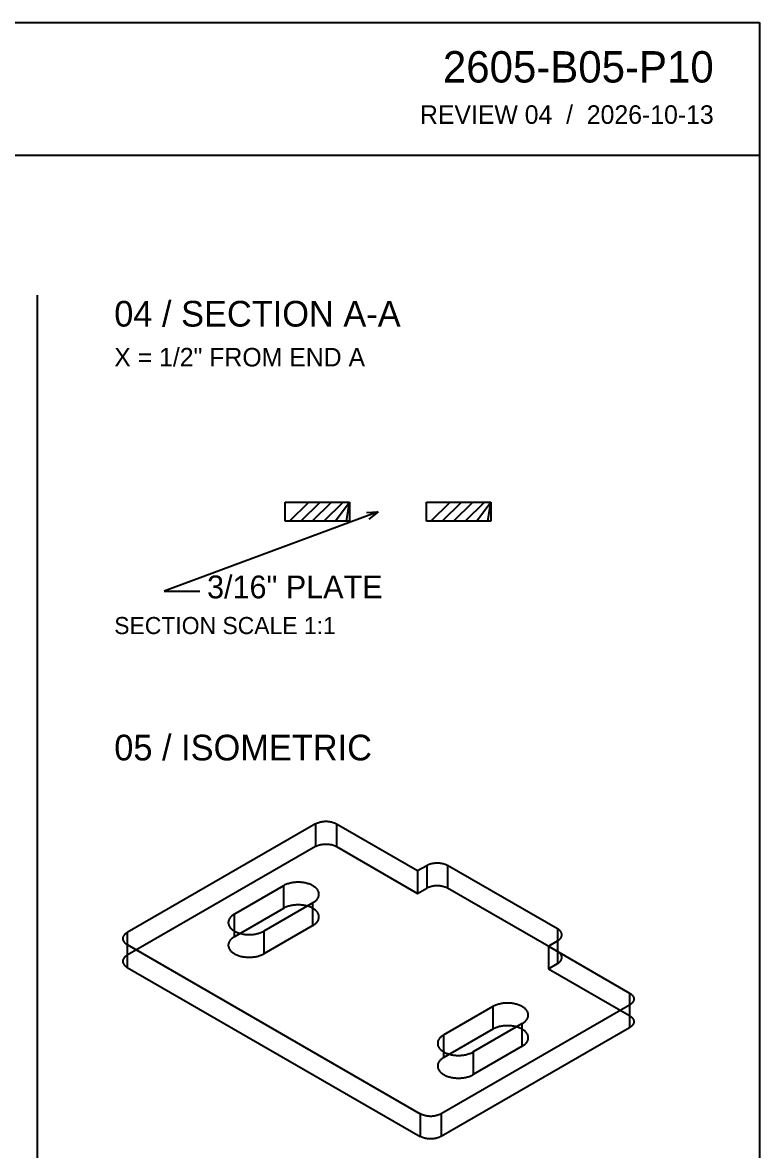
# Model space of a CAD drawing. Header units: inches. Extents: x 0.5 to 33.5, y 0.5 to 21.5.
# Drawn here: x 26.36 to 33.53, y 10.55 to 21.53 of the extents above; entities that cross this region are included whole.
import ezdxf
from ezdxf.enums import TextEntityAlignment as Align

# ---------------------------------------------------------------- set-up
doc = ezdxf.new("R2010")
doc.units = ezdxf.units.IN
doc.header["$MEASUREMENT"] = 0

msp = doc.modelspace()

# ---------------------------------------------------------------- linework, layer by layer
at = {"layer": 'ANNOTATION'}
for p, q in [((29.819, 16.767), (27.736, 15.993)), ((29.703, 16.761), (29.819, 16.767)), ((29.819, 16.767), (29.727, 16.696)), ((27.736, 15.993), (28.083, 15.993))]:
    msp.add_line(p, q, dxfattribs=at)
at = {"layer": 'OUTLINE'}
for p, q in [((0.472, 21.528), (33.528, 21.528)), ((33.528, 21.528), (33.528, 0.472)), ((0.472, 20.236), (33.528, 20.236)), ((26.5, 18.875), (26.5, 1.861)), ((28.913, 16.861), (29.538, 16.861)), ((28.913, 16.674), (28.913, 16.861)), ((28.955, 16.674), (29.142, 16.861)), ((29.066, 16.674), (29.253, 16.861)), ((29.177, 16.674), (29.365, 16.861)), ((29.288, 16.674), (29.476, 16.861)), ((29.399, 16.674), (29.538, 16.861)), ((29.51, 16.674), (29.538, 16.861)), ((29.538, 16.861), (29.538, 16.674)), ((30.288, 16.861), (30.913, 16.861)), ((30.288, 16.674), (30.288, 16.861)), ((30.33, 16.674), (30.517, 16.861)), ((30.441, 16.674), (30.628, 16.861)), ((30.552, 16.674), (30.74, 16.861)), ((30.663, 16.674), (30.851, 16.861)), ((30.774, 16.674), (30.913, 16.861)), ((30.885, 16.674), (30.913, 16.861)), ((30.913, 16.861), (30.913, 16.674)), ((29.538, 16.674), (28.913, 16.674)), ((30.913, 16.674), (30.288, 16.674)), ((29.208, 13.73), (27.376, 12.671)), ((29.208, 13.73), (29.211, 13.731)), ((29.208, 13.73), (29.208, 13.509)), ((29.211, 13.731), (29.214, 13.732)), ((29.214, 13.732), (29.216, 13.734)), ((29.216, 13.734), (29.219, 13.735)), ((29.219, 13.735), (29.222, 13.736)), ((29.222, 13.736), (29.225, 13.738)), ((29.225, 13.738), (29.227, 13.739)), ((29.227, 13.739), (29.23, 13.74)), ((29.23, 13.74), (29.233, 13.741)), ((29.233, 13.741), (29.236, 13.742)), ((29.236, 13.742), (29.239, 13.743)), ((29.239, 13.743), (29.242, 13.744)), ((29.242, 13.744), (29.246, 13.745)), ((29.246, 13.745), (29.249, 13.746)), ((29.249, 13.746), (29.252, 13.747)), ((29.252, 13.747), (29.255, 13.748)), ((29.255, 13.748), (29.258, 13.748)), ((29.258, 13.748), (29.262, 13.749)), ((29.262, 13.749), (29.265, 13.75)), ((29.265, 13.75), (29.268, 13.75)), ((29.268, 13.75), (29.272, 13.751)), ((29.272, 13.751), (29.275, 13.751)), ((29.275, 13.751), (29.279, 13.752)), ((29.279, 13.752), (29.282, 13.752)), ((29.282, 13.752), (29.286, 13.753)), ((29.286, 13.753), (29.289, 13.753)), ((29.289, 13.753), (29.293, 13.753)), ((29.293, 13.753), (29.296, 13.754)), ((29.296, 13.754), (29.3, 13.754)), ((29.3, 13.754), (29.303, 13.754)), ((29.303, 13.754), (29.307, 13.754)), ((29.307, 13.754), (29.31, 13.754)), ((29.31, 13.754), (29.314, 13.754)), ((29.314, 13.754), (29.317, 13.754)), ((29.317, 13.754), (29.321, 13.754)), ((29.321, 13.754), (29.324, 13.754)), ((29.324, 13.754), (29.328, 13.753)), ((29.328, 13.753), (29.331, 13.753)), ((29.331, 13.753), (29.335, 13.753)), ((29.335, 13.753), (29.338, 13.752)), ((29.338, 13.752), (29.342, 13.752)), ((29.342, 13.752), (29.345, 13.751)), ((29.345, 13.751), (29.349, 13.751)), ((29.349, 13.751), (29.352, 13.75)), ((29.352, 13.75), (29.355, 13.75)), ((29.355, 13.75), (29.359, 13.749)), ((29.359, 13.749), (29.362, 13.748)), ((29.362, 13.748), (29.365, 13.748)), ((29.365, 13.748), (29.369, 13.747)), ((29.369, 13.747), (29.372, 13.746)), ((29.372, 13.746), (29.375, 13.745)), ((29.375, 13.745), (29.378, 13.744)), ((29.378, 13.744), (29.381, 13.743)), ((29.381, 13.743), (29.384, 13.742)), ((29.384, 13.742), (29.387, 13.741)), ((29.387, 13.741), (29.39, 13.74)), ((29.39, 13.74), (29.393, 13.739)), ((29.393, 13.739), (29.396, 13.738)), ((29.396, 13.738), (29.399, 13.736)), ((29.399, 13.736), (29.402, 13.735)), ((29.402, 13.735), (29.404, 13.734)), ((29.404, 13.734), (29.407, 13.732)), ((29.407, 13.732), (29.41, 13.731)), ((29.41, 13.731), (29.412, 13.73)), ((29.412, 13.73), (29.412, 13.509)), ((29.412, 13.73), (30.201, 13.274)), ((29.208, 13.509), (27.376, 12.451)), ((29.208, 13.509), (29.211, 13.511)), ((29.211, 13.511), (29.214, 13.512)), ((29.214, 13.512), (29.216, 13.513)), ((29.216, 13.513), (29.219, 13.515)), ((29.219, 13.515), (29.222, 13.516)), ((29.222, 13.516), (29.225, 13.517)), ((29.225, 13.517), (29.227, 13.518)), ((29.227, 13.518), (29.23, 13.519)), ((29.23, 13.519), (29.233, 13.521)), ((29.233, 13.521), (29.236, 13.522)), ((29.236, 13.522), (29.239, 13.523)), ((29.239, 13.523), (29.242, 13.524)), ((29.242, 13.524), (29.246, 13.525)), ((29.246, 13.525), (29.249, 13.526)), ((29.249, 13.526), (29.252, 13.526)), ((29.252, 13.526), (29.255, 13.527)), ((29.255, 13.527), (29.258, 13.528)), ((29.258, 13.528), (29.262, 13.529)), ((29.262, 13.529), (29.265, 13.529)), ((29.265, 13.529), (29.268, 13.53)), ((29.268, 13.53), (29.272, 13.53)), ((29.272, 13.53), (29.275, 13.531)), ((29.275, 13.531), (29.279, 13.531)), ((29.279, 13.531), (29.282, 13.532)), ((29.282, 13.532), (29.286, 13.532)), ((29.286, 13.532), (29.289, 13.533)), ((29.289, 13.533), (29.293, 13.533)), ((29.293, 13.533), (29.296, 13.533)), ((29.296, 13.533), (29.3, 13.533)), ((29.3, 13.533), (29.303, 13.533)), ((29.303, 13.533), (29.307, 13.533)), ((29.307, 13.533), (29.31, 13.533)), ((29.31, 13.533), (29.314, 13.533)), ((29.314, 13.533), (29.317, 13.533)), ((29.317, 13.533), (29.321, 13.533)), ((29.321, 13.533), (29.324, 13.533)), ((29.324, 13.533), (29.328, 13.533)), ((29.328, 13.533), (29.331, 13.533)), ((29.331, 13.533), (29.335, 13.532)), ((29.335, 13.532), (29.338, 13.532)), ((29.338, 13.532), (29.342, 13.531)), ((29.342, 13.531), (29.345, 13.531)), ((29.345, 13.531), (29.349, 13.53)), ((29.349, 13.53), (29.352, 13.53)), ((29.352, 13.53), (29.355, 13.529)), ((29.355, 13.529), (29.359, 13.529)), ((29.359, 13.529), (29.362, 13.528)), ((29.362, 13.528), (29.365, 13.527)), ((29.365, 13.527), (29.369, 13.526)), ((29.369, 13.526), (29.372, 13.526)), ((29.372, 13.526), (29.375, 13.525)), ((29.375, 13.525), (29.378, 13.524)), ((29.378, 13.524), (29.381, 13.523)), ((29.381, 13.523), (29.384, 13.522)), ((29.384, 13.522), (29.387, 13.521)), ((29.387, 13.521), (29.39, 13.519)), ((29.39, 13.519), (29.393, 13.518)), ((29.393, 13.518), (29.396, 13.517)), ((29.396, 13.517), (29.399, 13.516)), ((29.399, 13.516), (29.402, 13.515)), ((29.402, 13.515), (29.404, 13.513)), ((29.404, 13.513), (29.407, 13.512)), ((29.407, 13.512), (29.41, 13.511)), ((29.41, 13.511), (29.412, 13.509)), ((29.412, 13.509), (30.201, 13.053)), ((30.201, 13.274), (30.29, 13.325)), ((30.29, 13.325), (30.293, 13.327)), ((30.29, 13.325), (30.29, 13.105)), ((30.293, 13.327), (30.296, 13.328)), ((30.296, 13.328), (30.298, 13.33)), ((30.298, 13.33), (30.301, 13.331)), ((30.301, 13.331), (30.304, 13.332)), ((30.304, 13.332), (30.306, 13.333)), ((30.306, 13.333), (30.309, 13.335)), ((30.309, 13.335), (30.312, 13.336)), ((30.312, 13.336), (30.315, 13.337)), ((30.315, 13.337), (30.318, 13.338)), ((30.318, 13.338), (30.321, 13.339)), ((30.321, 13.339), (30.324, 13.34)), ((30.324, 13.34), (30.327, 13.341)), ((30.327, 13.341), (30.331, 13.342)), ((30.331, 13.342), (30.334, 13.343)), ((30.334, 13.343), (30.337, 13.343)), ((30.337, 13.343), (30.34, 13.344)), ((30.34, 13.344), (30.344, 13.345)), ((30.344, 13.345), (30.347, 13.346)), ((30.347, 13.346), (30.35, 13.346)), ((30.35, 13.346), (30.354, 13.347)), ((30.354, 13.347), (30.357, 13.347)), ((30.357, 13.347), (30.361, 13.348)), ((30.361, 13.348), (30.364, 13.348)), ((30.364, 13.348), (30.368, 13.349)), ((30.368, 13.349), (30.371, 13.349)), ((30.371, 13.349), (30.375, 13.349)), ((30.375, 13.349), (30.378, 13.349)), ((30.378, 13.349), (30.382, 13.35)), ((30.382, 13.35), (30.385, 13.35)), ((30.385, 13.35), (30.389, 13.35)), ((30.389, 13.35), (30.392, 13.35)), ((30.392, 13.35), (30.396, 13.35)), ((30.396, 13.35), (30.399, 13.35)), ((30.399, 13.35), (30.403, 13.35)), ((30.403, 13.35), (30.406, 13.349)), ((30.406, 13.349), (30.41, 13.349)), ((30.41, 13.349), (30.413, 13.349)), ((30.413, 13.349), (30.417, 13.349)), ((30.417, 13.349), (30.42, 13.348)), ((30.42, 13.348), (30.424, 13.348)), ((30.424, 13.348), (30.427, 13.347)), ((30.427, 13.347), (30.431, 13.347)), ((30.431, 13.347), (30.434, 13.346)), ((30.434, 13.346), (30.437, 13.346)), ((30.437, 13.346), (30.441, 13.345)), ((30.441, 13.345), (30.444, 13.344)), ((30.444, 13.344), (30.447, 13.343)), ((30.447, 13.343), (30.451, 13.343)), ((30.451, 13.343), (30.454, 13.342)), ((30.454, 13.342), (30.457, 13.341)), ((30.457, 13.341), (30.46, 13.34)), ((30.46, 13.34), (30.463, 13.339)), ((30.463, 13.339), (30.466, 13.338)), ((30.466, 13.338), (30.469, 13.337)), ((30.469, 13.337), (30.472, 13.336)), ((30.472, 13.336), (30.475, 13.335)), ((30.475, 13.335), (30.478, 13.333)), ((30.478, 13.333), (30.481, 13.332)), ((30.481, 13.332), (30.484, 13.331)), ((30.484, 13.331), (30.486, 13.33)), ((30.486, 13.33), (30.489, 13.328)), ((30.489, 13.328), (30.492, 13.327)), ((30.492, 13.327), (30.494, 13.325)), ((30.494, 13.325), (30.494, 13.105)), ((31.563, 12.708), (30.494, 13.325)), ((30.201, 13.274), (30.201, 13.053)), ((28.897, 13.127), (28.419, 12.851)), ((28.904, 13.131), (28.897, 13.127)), ((28.897, 13.127), (28.897, 12.907)), ((28.911, 13.135), (28.904, 13.131)), ((28.919, 13.138), (28.911, 13.135)), ((28.927, 13.142), (28.919, 13.138)), ((28.936, 13.145), (28.927, 13.142)), ((28.944, 13.147), (28.936, 13.145)), ((28.953, 13.15), (28.944, 13.147)), ((28.962, 13.152), (28.953, 13.15)), ((28.972, 13.154), (28.962, 13.152)), ((28.981, 13.156), (28.972, 13.154)), ((28.991, 13.158), (28.981, 13.156)), ((29, 13.159), (28.991, 13.158)), ((29.01, 13.16), (29, 13.159)), ((29.02, 13.161), (29.01, 13.16)), ((29.03, 13.161), (29.02, 13.161)), ((29.04, 13.161), (29.03, 13.161)), ((29.05, 13.161), (29.04, 13.161)), ((29.06, 13.161), (29.05, 13.161)), ((29.07, 13.16), (29.06, 13.161)), ((29.079, 13.159), (29.07, 13.16)), ((29.089, 13.158), (29.079, 13.159)), ((29.099, 13.156), (29.089, 13.158)), ((29.108, 13.154), (29.099, 13.156)), ((29.117, 13.152), (29.108, 13.154)), ((29.126, 13.15), (29.117, 13.152)), ((29.135, 13.147), (29.126, 13.15)), ((29.144, 13.145), (29.135, 13.147)), ((29.152, 13.142), (29.144, 13.145)), ((29.16, 13.138), (29.152, 13.142)), ((29.168, 13.135), (29.16, 13.138)), ((29.176, 13.131), (29.168, 13.135)), ((29.183, 13.127), (29.176, 13.131)), ((29.19, 13.123), (29.183, 13.127)), ((29.196, 13.118), (29.19, 13.123)), ((29.202, 13.114), (29.196, 13.118)), ((29.208, 13.109), (29.202, 13.114)), ((29.214, 13.104), (29.208, 13.109)), ((29.218, 13.099), (29.214, 13.104)), ((29.223, 13.094), (29.218, 13.099)), ((29.227, 13.089), (29.223, 13.094)), ((29.23, 13.084), (29.227, 13.089)), ((29.234, 13.078), (29.23, 13.084)), ((29.236, 13.073), (29.234, 13.078)), ((29.238, 13.067), (29.236, 13.073)), ((29.24, 13.061), (29.238, 13.067)), ((30.201, 13.053), (30.29, 13.105)), ((30.29, 13.105), (30.293, 13.106)), ((30.293, 13.106), (30.296, 13.108)), ((30.296, 13.108), (30.298, 13.109)), ((30.298, 13.109), (30.301, 13.11)), ((30.301, 13.11), (30.304, 13.112)), ((30.304, 13.112), (30.306, 13.113)), ((30.306, 13.113), (30.309, 13.114)), ((30.309, 13.114), (30.312, 13.115)), ((30.312, 13.115), (30.315, 13.116)), ((30.315, 13.116), (30.318, 13.117)), ((30.318, 13.117), (30.321, 13.118)), ((30.321, 13.118), (30.324, 13.119)), ((30.324, 13.119), (30.327, 13.12)), ((30.327, 13.12), (30.331, 13.121)), ((30.331, 13.121), (30.334, 13.122)), ((30.334, 13.122), (30.337, 13.123)), ((30.337, 13.123), (30.34, 13.124)), ((30.34, 13.124), (30.344, 13.124)), ((30.344, 13.124), (30.347, 13.125)), ((30.347, 13.125), (30.35, 13.126)), ((30.35, 13.126), (30.354, 13.126)), ((30.354, 13.126), (30.357, 13.127)), ((30.357, 13.127), (30.361, 13.127)), ((30.361, 13.127), (30.364, 13.128)), ((30.364, 13.128), (30.368, 13.128)), ((30.368, 13.128), (30.371, 13.128)), ((30.371, 13.128), (30.375, 13.129)), ((30.375, 13.129), (30.378, 13.129)), ((30.378, 13.129), (30.382, 13.129)), ((30.382, 13.129), (30.385, 13.129)), ((30.385, 13.129), (30.389, 13.129)), ((30.389, 13.129), (30.392, 13.129)), ((30.392, 13.129), (30.396, 13.129)), ((30.396, 13.129), (30.399, 13.129)), ((30.399, 13.129), (30.403, 13.129)), ((30.403, 13.129), (30.406, 13.129)), ((30.406, 13.129), (30.41, 13.129)), ((30.41, 13.129), (30.413, 13.128)), ((30.413, 13.128), (30.417, 13.128)), ((30.417, 13.128), (30.42, 13.128)), ((30.42, 13.128), (30.424, 13.127)), ((30.424, 13.127), (30.427, 13.127)), ((30.427, 13.127), (30.431, 13.126)), ((30.431, 13.126), (30.434, 13.126)), ((30.434, 13.126), (30.437, 13.125)), ((30.437, 13.125), (30.441, 13.124)), ((30.441, 13.124), (30.444, 13.124)), ((30.444, 13.124), (30.447, 13.123)), ((30.447, 13.123), (30.451, 13.122)), ((30.451, 13.122), (30.454, 13.121)), ((30.454, 13.121), (30.457, 13.12)), ((30.457, 13.12), (30.46, 13.119)), ((30.46, 13.119), (30.463, 13.118)), ((30.463, 13.118), (30.466, 13.117)), ((30.466, 13.117), (30.469, 13.116)), ((30.469, 13.116), (30.472, 13.115)), ((30.472, 13.115), (30.475, 13.114)), ((30.475, 13.114), (30.478, 13.113)), ((30.478, 13.113), (30.481, 13.112)), ((30.481, 13.112), (30.484, 13.11)), ((30.484, 13.11), (30.486, 13.109)), ((30.486, 13.109), (30.489, 13.108)), ((30.489, 13.108), (30.492, 13.106)), ((30.492, 13.106), (30.494, 13.105)), ((31.563, 12.488), (30.494, 13.105)), ((29.183, 12.962), (28.706, 12.686)), ((29.183, 12.962), (29.19, 12.966)), ((29.183, 12.741), (29.183, 12.962)), ((29.19, 12.966), (29.196, 12.97)), ((29.196, 12.97), (29.202, 12.975)), ((29.202, 12.975), (29.208, 12.979)), ((29.208, 12.979), (29.214, 12.984)), ((29.214, 12.984), (29.218, 12.989)), ((29.218, 12.989), (29.223, 12.994)), ((29.223, 12.994), (29.227, 13)), ((29.227, 13), (29.23, 13.005)), ((29.23, 13.005), (29.234, 13.01)), ((29.234, 13.01), (29.236, 13.016)), ((29.236, 13.016), (29.238, 13.022)), ((29.238, 13.022), (29.24, 13.027)), ((29.241, 13.056), (29.24, 13.061)), ((29.24, 13.027), (29.241, 13.033)), ((29.242, 13.05), (29.241, 13.056)), ((29.241, 13.033), (29.242, 13.039)), ((29.242, 13.044), (29.242, 13.05)), ((29.242, 13.039), (29.242, 13.044)), ((28.406, 12.843), (28.4, 12.838)), ((28.412, 12.847), (28.406, 12.843)), ((28.419, 12.851), (28.412, 12.847)), ((28.897, 12.907), (28.419, 12.631)), ((28.419, 12.631), (28.419, 12.851)), ((28.904, 12.91), (28.897, 12.907)), ((28.911, 12.914), (28.904, 12.91)), ((28.919, 12.918), (28.911, 12.914)), ((28.927, 12.921), (28.919, 12.918)), ((28.936, 12.924), (28.927, 12.921)), ((28.944, 12.927), (28.936, 12.924)), ((28.953, 12.93), (28.944, 12.927)), ((28.962, 12.932), (28.953, 12.93)), ((28.972, 12.934), (28.962, 12.932)), ((28.981, 12.936), (28.972, 12.934)), ((28.991, 12.937), (28.981, 12.936)), ((29, 12.939), (28.991, 12.937)), ((29.01, 12.939), (29, 12.939)), ((29.02, 12.94), (29.01, 12.939)), ((29.03, 12.941), (29.02, 12.94)), ((29.04, 12.941), (29.03, 12.941)), ((29.05, 12.941), (29.04, 12.941)), ((29.06, 12.94), (29.05, 12.941)), ((29.07, 12.939), (29.06, 12.94)), ((29.079, 12.939), (29.07, 12.939)), ((29.089, 12.937), (29.079, 12.939)), ((29.099, 12.936), (29.089, 12.937)), ((29.108, 12.934), (29.099, 12.936)), ((29.117, 12.932), (29.108, 12.934)), ((29.126, 12.93), (29.117, 12.932)), ((29.135, 12.927), (29.126, 12.93)), ((29.144, 12.924), (29.135, 12.927)), ((29.152, 12.921), (29.144, 12.924)), ((29.16, 12.918), (29.152, 12.921)), ((29.168, 12.914), (29.16, 12.918)), ((29.176, 12.91), (29.168, 12.914)), ((29.183, 12.907), (29.176, 12.91)), ((29.19, 12.902), (29.183, 12.907)), ((29.196, 12.898), (29.19, 12.902)), ((29.202, 12.893), (29.196, 12.898)), ((29.208, 12.889), (29.202, 12.893)), ((29.214, 12.884), (29.208, 12.889)), ((29.218, 12.879), (29.214, 12.884)), ((29.223, 12.874), (29.218, 12.879)), ((29.227, 12.869), (29.223, 12.874)), ((29.23, 12.863), (29.227, 12.869)), ((29.234, 12.858), (29.23, 12.863)), ((29.236, 12.852), (29.234, 12.858)), ((29.238, 12.847), (29.236, 12.852)), ((29.24, 12.841), (29.238, 12.847)), ((28.361, 12.78), (28.36, 12.774)), ((28.36, 12.774), (28.36, 12.769)), ((28.36, 12.769), (28.36, 12.763)), ((28.36, 12.763), (28.361, 12.757)), ((28.362, 12.786), (28.361, 12.78)), ((28.361, 12.757), (28.362, 12.752)), ((28.364, 12.792), (28.362, 12.786)), ((28.362, 12.752), (28.364, 12.746)), ((28.366, 12.797), (28.364, 12.792)), ((28.364, 12.746), (28.366, 12.74)), ((28.369, 12.803), (28.366, 12.797)), ((28.366, 12.74), (28.369, 12.735)), ((28.372, 12.808), (28.369, 12.803)), ((28.369, 12.735), (28.372, 12.729)), ((28.375, 12.813), (28.372, 12.808)), ((28.379, 12.819), (28.375, 12.813)), ((28.384, 12.824), (28.379, 12.819)), ((28.389, 12.829), (28.384, 12.824)), ((28.394, 12.834), (28.389, 12.829)), ((28.4, 12.838), (28.394, 12.834)), ((29.183, 12.741), (28.706, 12.466)), ((29.183, 12.741), (29.19, 12.745)), ((29.19, 12.745), (29.196, 12.75)), ((29.196, 12.75), (29.202, 12.754)), ((29.202, 12.754), (29.208, 12.759)), ((29.208, 12.759), (29.214, 12.764)), ((29.214, 12.764), (29.218, 12.769)), ((29.218, 12.769), (29.223, 12.774)), ((29.223, 12.774), (29.227, 12.779)), ((29.227, 12.779), (29.23, 12.784)), ((29.23, 12.784), (29.234, 12.79)), ((29.234, 12.79), (29.236, 12.795)), ((29.236, 12.795), (29.238, 12.801)), ((29.238, 12.801), (29.24, 12.807)), ((29.241, 12.835), (29.24, 12.841)), ((29.24, 12.807), (29.241, 12.812)), ((29.242, 12.83), (29.241, 12.835)), ((29.241, 12.812), (29.242, 12.818)), ((29.242, 12.824), (29.242, 12.83)), ((29.242, 12.818), (29.242, 12.824)), ((27.335, 12.625), (27.334, 12.623)), ((27.336, 12.629), (27.335, 12.627)), ((27.335, 12.627), (27.335, 12.625)), ((27.337, 12.631), (27.336, 12.629)), ((27.338, 12.633), (27.337, 12.631)), ((27.339, 12.635), (27.338, 12.633)), ((27.34, 12.637), (27.339, 12.635)), ((27.341, 12.639), (27.34, 12.637)), ((27.342, 12.641), (27.341, 12.639)), ((27.343, 12.642), (27.342, 12.641)), ((27.344, 12.644), (27.343, 12.642)), ((27.346, 12.646), (27.344, 12.644)), ((27.347, 12.648), (27.346, 12.646)), ((27.349, 12.65), (27.347, 12.648)), ((27.35, 12.652), (27.349, 12.65)), ((27.352, 12.654), (27.35, 12.652)), ((27.354, 12.655), (27.352, 12.654)), ((27.356, 12.657), (27.354, 12.655)), ((27.358, 12.659), (27.356, 12.657)), ((27.36, 12.66), (27.358, 12.659)), ((27.362, 12.662), (27.36, 12.66)), ((27.364, 12.664), (27.362, 12.662)), ((27.366, 12.665), (27.364, 12.664)), ((27.368, 12.667), (27.366, 12.665)), ((27.371, 12.668), (27.368, 12.667)), ((27.373, 12.67), (27.371, 12.668)), ((27.376, 12.671), (27.373, 12.67)), ((27.376, 12.671), (27.376, 12.451)), ((28.372, 12.729), (28.375, 12.724)), ((28.375, 12.724), (28.379, 12.719)), ((28.379, 12.719), (28.384, 12.714)), ((28.384, 12.714), (28.389, 12.709)), ((28.389, 12.709), (28.394, 12.704)), ((28.394, 12.704), (28.4, 12.699)), ((28.4, 12.699), (28.406, 12.695)), ((28.406, 12.695), (28.412, 12.69)), ((28.412, 12.627), (28.406, 12.622)), ((28.412, 12.69), (28.419, 12.686)), ((28.419, 12.631), (28.412, 12.627)), ((28.419, 12.686), (28.426, 12.682)), ((28.426, 12.682), (28.434, 12.678)), ((28.434, 12.678), (28.442, 12.675)), ((28.442, 12.675), (28.45, 12.671)), ((28.45, 12.671), (28.458, 12.668)), ((28.458, 12.668), (28.467, 12.666)), ((28.467, 12.666), (28.476, 12.663)), ((28.476, 12.663), (28.485, 12.661)), ((28.485, 12.661), (28.494, 12.659)), ((28.494, 12.659), (28.504, 12.657)), ((28.504, 12.657), (28.513, 12.655)), ((28.513, 12.655), (28.523, 12.654)), ((28.523, 12.654), (28.533, 12.653)), ((28.533, 12.653), (28.543, 12.652)), ((28.543, 12.652), (28.553, 12.652)), ((28.553, 12.652), (28.562, 12.652)), ((28.562, 12.652), (28.572, 12.652)), ((28.572, 12.652), (28.582, 12.652)), ((28.582, 12.652), (28.592, 12.653)), ((28.592, 12.653), (28.602, 12.654)), ((28.602, 12.654), (28.612, 12.655)), ((28.612, 12.655), (28.621, 12.657)), ((28.621, 12.657), (28.631, 12.659)), ((28.631, 12.659), (28.64, 12.661)), ((28.64, 12.661), (28.649, 12.663)), ((28.649, 12.663), (28.658, 12.666)), ((28.658, 12.666), (28.667, 12.668)), ((28.667, 12.668), (28.675, 12.671)), ((28.675, 12.671), (28.683, 12.675)), ((28.683, 12.675), (28.691, 12.678)), ((28.691, 12.678), (28.698, 12.682)), ((28.698, 12.682), (28.706, 12.686)), ((28.706, 12.686), (28.706, 12.466)), ((31.563, 12.708), (31.563, 12.488)), ((31.566, 12.707), (31.563, 12.708)), ((31.568, 12.705), (31.566, 12.707)), ((31.571, 12.704), (31.568, 12.705)), ((31.573, 12.702), (31.571, 12.704)), ((31.575, 12.7), (31.573, 12.702)), ((31.577, 12.699), (31.575, 12.7)), ((31.579, 12.697), (31.577, 12.699)), ((31.581, 12.695), (31.579, 12.697)), ((31.583, 12.694), (31.581, 12.695)), ((31.585, 12.692), (31.583, 12.694)), ((31.587, 12.69), (31.585, 12.692)), ((31.588, 12.688), (31.587, 12.69)), ((31.59, 12.687), (31.588, 12.688)), ((31.592, 12.685), (31.59, 12.687)), ((31.593, 12.683), (31.592, 12.685)), ((31.595, 12.681), (31.593, 12.683)), ((31.596, 12.679), (31.595, 12.681)), ((31.597, 12.677), (31.596, 12.679)), ((31.598, 12.675), (31.597, 12.677)), ((31.599, 12.673), (31.598, 12.675)), ((31.598, 12.623), (31.599, 12.625)), ((31.6, 12.671), (31.599, 12.673)), ((31.599, 12.625), (31.6, 12.627)), ((31.601, 12.669), (31.6, 12.671)), ((31.6, 12.627), (31.601, 12.629)), ((31.602, 12.668), (31.601, 12.669)), ((31.601, 12.629), (31.602, 12.631)), ((31.603, 12.666), (31.602, 12.668)), ((31.602, 12.631), (31.603, 12.633)), ((31.603, 12.664), (31.603, 12.666)), ((31.604, 12.661), (31.603, 12.664)), ((31.603, 12.635), (31.604, 12.637)), ((31.603, 12.633), (31.603, 12.635)), ((31.604, 12.659), (31.604, 12.661)), ((31.605, 12.657), (31.604, 12.659)), ((31.604, 12.639), (31.605, 12.641)), ((31.604, 12.637), (31.604, 12.639)), ((31.605, 12.655), (31.605, 12.657)), ((31.605, 12.653), (31.605, 12.655)), ((31.605, 12.651), (31.605, 12.653)), ((31.605, 12.649), (31.605, 12.651)), ((31.605, 12.647), (31.605, 12.649)), ((31.605, 12.645), (31.605, 12.647)), ((31.605, 12.643), (31.605, 12.645)), ((31.605, 12.641), (31.605, 12.643)), ((27.334, 12.617), (27.333, 12.615)), ((27.333, 12.615), (27.333, 12.613)), ((27.333, 12.613), (27.333, 12.61)), ((27.333, 12.61), (27.334, 12.608)), ((27.334, 12.623), (27.334, 12.621)), ((27.334, 12.621), (27.334, 12.619)), ((27.334, 12.619), (27.334, 12.617)), ((27.334, 12.608), (27.334, 12.606)), ((27.334, 12.606), (27.334, 12.604)), ((27.334, 12.604), (27.334, 12.602)), ((27.334, 12.602), (27.335, 12.6)), ((27.335, 12.6), (27.335, 12.598)), ((27.335, 12.598), (27.336, 12.596)), ((27.336, 12.596), (27.337, 12.594)), ((27.337, 12.594), (27.338, 12.592)), ((27.338, 12.592), (27.339, 12.59)), ((27.339, 12.59), (27.34, 12.588)), ((27.34, 12.588), (27.341, 12.586)), ((27.341, 12.586), (27.342, 12.585)), ((27.342, 12.585), (27.343, 12.583)), ((27.343, 12.583), (27.344, 12.581)), ((27.344, 12.581), (27.346, 12.579)), ((27.346, 12.579), (27.347, 12.577)), ((27.347, 12.577), (27.349, 12.575)), ((27.349, 12.575), (27.35, 12.573)), ((27.35, 12.573), (27.352, 12.572)), ((27.352, 12.572), (27.354, 12.57)), ((27.354, 12.57), (27.356, 12.568)), ((27.356, 12.568), (27.358, 12.566)), ((27.358, 12.566), (27.36, 12.565)), ((27.36, 12.565), (27.362, 12.563)), ((27.362, 12.563), (27.364, 12.561)), ((27.364, 12.561), (27.366, 12.56)), ((27.366, 12.56), (27.368, 12.558)), ((27.368, 12.558), (27.371, 12.557)), ((27.371, 12.557), (27.373, 12.555)), ((27.373, 12.555), (27.376, 12.554)), ((27.376, 12.554), (27.376, 12.333)), ((27.376, 12.554), (30.227, 10.908)), ((28.361, 12.56), (28.36, 12.554)), ((28.36, 12.554), (28.36, 12.548)), ((28.36, 12.548), (28.36, 12.542)), ((28.36, 12.542), (28.361, 12.537)), ((28.362, 12.565), (28.361, 12.56)), ((28.361, 12.537), (28.362, 12.531)), ((28.364, 12.571), (28.362, 12.565)), ((28.362, 12.531), (28.364, 12.525)), ((28.366, 12.577), (28.364, 12.571)), ((28.364, 12.525), (28.366, 12.52)), ((28.369, 12.582), (28.366, 12.577)), ((28.366, 12.52), (28.369, 12.514)), ((28.372, 12.588), (28.369, 12.582)), ((28.369, 12.514), (28.372, 12.509)), ((28.375, 12.593), (28.372, 12.588)), ((28.379, 12.598), (28.375, 12.593)), ((28.384, 12.603), (28.379, 12.598)), ((28.389, 12.608), (28.384, 12.603)), ((28.394, 12.613), (28.389, 12.608)), ((28.4, 12.618), (28.394, 12.613)), ((28.406, 12.622), (28.4, 12.618)), ((31.474, 12.539), (31.563, 12.59)), ((31.474, 12.539), (31.474, 12.319)), ((31.474, 12.539), (32.263, 12.083)), ((31.563, 12.59), (31.566, 12.592)), ((31.563, 12.59), (31.563, 12.37)), ((31.566, 12.592), (31.568, 12.593)), ((31.568, 12.593), (31.571, 12.595)), ((31.571, 12.595), (31.573, 12.597)), ((31.573, 12.597), (31.575, 12.598)), ((31.575, 12.598), (31.577, 12.6)), ((31.577, 12.6), (31.579, 12.601)), ((31.579, 12.601), (31.581, 12.603)), ((31.581, 12.603), (31.583, 12.605)), ((31.583, 12.605), (31.585, 12.607)), ((31.585, 12.607), (31.587, 12.608)), ((31.587, 12.608), (31.588, 12.61)), ((31.588, 12.61), (31.59, 12.612)), ((31.59, 12.612), (31.592, 12.614)), ((31.592, 12.614), (31.593, 12.616)), ((31.593, 12.616), (31.595, 12.617)), ((31.595, 12.617), (31.596, 12.619)), ((31.596, 12.619), (31.597, 12.621)), ((31.597, 12.621), (31.598, 12.623)), ((27.335, 12.404), (27.334, 12.402)), ((27.336, 12.408), (27.335, 12.406)), ((27.335, 12.406), (27.335, 12.404)), ((27.337, 12.41), (27.336, 12.408)), ((27.338, 12.412), (27.337, 12.41)), ((27.339, 12.414), (27.338, 12.412)), ((27.34, 12.416), (27.339, 12.414)), ((27.341, 12.418), (27.34, 12.416)), ((27.342, 12.42), (27.341, 12.418)), ((27.343, 12.422), (27.342, 12.42)), ((27.344, 12.424), (27.343, 12.422)), ((27.346, 12.426), (27.344, 12.424)), ((27.347, 12.428), (27.346, 12.426)), ((27.349, 12.429), (27.347, 12.428)), ((27.35, 12.431), (27.349, 12.429)), ((27.352, 12.433), (27.35, 12.431)), ((27.354, 12.435), (27.352, 12.433)), ((27.356, 12.437), (27.354, 12.435)), ((27.358, 12.438), (27.356, 12.437)), ((27.36, 12.44), (27.358, 12.438)), ((27.362, 12.442), (27.36, 12.44)), ((27.364, 12.443), (27.362, 12.442)), ((27.366, 12.445), (27.364, 12.443)), ((27.368, 12.446), (27.366, 12.445)), ((27.371, 12.448), (27.368, 12.446)), ((27.373, 12.449), (27.371, 12.448)), ((27.376, 12.451), (27.373, 12.449)), ((28.372, 12.509), (28.375, 12.503)), ((28.375, 12.503), (28.379, 12.498)), ((28.379, 12.498), (28.384, 12.493)), ((28.384, 12.493), (28.389, 12.488)), ((28.389, 12.488), (28.394, 12.483)), ((28.394, 12.483), (28.4, 12.479)), ((28.4, 12.479), (28.406, 12.474)), ((28.406, 12.474), (28.412, 12.47)), ((28.412, 12.47), (28.419, 12.466)), ((28.419, 12.466), (28.426, 12.462)), ((28.426, 12.462), (28.434, 12.458)), ((28.434, 12.458), (28.442, 12.454)), ((28.442, 12.454), (28.45, 12.451)), ((28.45, 12.451), (28.458, 12.448)), ((28.458, 12.448), (28.467, 12.445)), ((28.467, 12.445), (28.476, 12.443)), ((28.476, 12.443), (28.485, 12.44)), ((28.485, 12.44), (28.494, 12.438)), ((28.494, 12.438), (28.504, 12.436)), ((28.504, 12.436), (28.513, 12.435)), ((28.513, 12.435), (28.523, 12.434)), ((28.523, 12.434), (28.533, 12.433)), ((28.533, 12.433), (28.543, 12.432)), ((28.543, 12.432), (28.553, 12.431)), ((28.553, 12.431), (28.562, 12.431)), ((28.562, 12.431), (28.572, 12.431)), ((28.572, 12.431), (28.582, 12.432)), ((28.582, 12.432), (28.592, 12.433)), ((28.592, 12.433), (28.602, 12.434)), ((28.602, 12.434), (28.612, 12.435)), ((28.612, 12.435), (28.621, 12.436)), ((28.621, 12.436), (28.631, 12.438)), ((28.631, 12.438), (28.64, 12.44)), ((28.64, 12.44), (28.649, 12.443)), ((28.649, 12.443), (28.658, 12.445)), ((28.658, 12.445), (28.667, 12.448)), ((28.667, 12.448), (28.675, 12.451)), ((28.675, 12.451), (28.683, 12.454)), ((28.683, 12.454), (28.691, 12.458)), ((28.691, 12.458), (28.698, 12.462)), ((28.698, 12.462), (28.706, 12.466)), ((31.566, 12.486), (31.563, 12.488)), ((31.568, 12.485), (31.566, 12.486)), ((31.571, 12.483), (31.568, 12.485)), ((31.573, 12.482), (31.571, 12.483)), ((31.575, 12.48), (31.573, 12.482)), ((31.577, 12.478), (31.575, 12.48)), ((31.579, 12.477), (31.577, 12.478)), ((31.581, 12.475), (31.579, 12.477)), ((31.583, 12.473), (31.581, 12.475)), ((31.585, 12.472), (31.583, 12.473)), ((31.587, 12.47), (31.585, 12.472)), ((31.588, 12.468), (31.587, 12.47)), ((31.59, 12.466), (31.588, 12.468)), ((31.592, 12.464), (31.59, 12.466)), ((31.593, 12.463), (31.592, 12.464)), ((31.595, 12.461), (31.593, 12.463)), ((31.596, 12.459), (31.595, 12.461)), ((31.597, 12.457), (31.596, 12.459)), ((31.598, 12.455), (31.597, 12.457)), ((31.599, 12.453), (31.598, 12.455)), ((31.598, 12.403), (31.599, 12.405)), ((31.6, 12.451), (31.599, 12.453)), ((31.599, 12.405), (31.6, 12.407)), ((31.601, 12.449), (31.6, 12.451)), ((31.6, 12.407), (31.601, 12.409)), ((31.602, 12.447), (31.601, 12.449)), ((31.601, 12.409), (31.602, 12.411)), ((31.603, 12.445), (31.602, 12.447)), ((31.602, 12.411), (31.603, 12.413)), ((31.603, 12.443), (31.603, 12.445)), ((31.604, 12.441), (31.603, 12.443)), ((31.603, 12.415), (31.604, 12.417)), ((31.603, 12.413), (31.603, 12.415)), ((31.604, 12.439), (31.604, 12.441)), ((31.605, 12.437), (31.604, 12.439)), ((31.604, 12.419), (31.605, 12.421)), ((31.604, 12.417), (31.604, 12.419)), ((31.605, 12.435), (31.605, 12.437)), ((31.605, 12.433), (31.605, 12.435)), ((31.605, 12.431), (31.605, 12.433)), ((31.605, 12.429), (31.605, 12.431)), ((31.605, 12.427), (31.605, 12.429)), ((31.605, 12.425), (31.605, 12.427)), ((31.605, 12.423), (31.605, 12.425)), ((31.605, 12.421), (31.605, 12.423)), ((27.334, 12.396), (27.333, 12.394)), ((27.333, 12.394), (27.333, 12.392)), ((27.333, 12.392), (27.333, 12.39)), ((27.333, 12.39), (27.334, 12.388)), ((27.334, 12.402), (27.334, 12.4)), ((27.334, 12.4), (27.334, 12.398)), ((27.334, 12.398), (27.334, 12.396)), ((27.334, 12.388), (27.334, 12.386)), ((27.334, 12.386), (27.334, 12.384)), ((27.334, 12.384), (27.334, 12.382)), ((27.334, 12.382), (27.335, 12.38)), ((27.335, 12.38), (27.335, 12.378)), ((27.335, 12.378), (27.336, 12.376)), ((27.336, 12.376), (27.337, 12.374)), ((27.337, 12.374), (27.338, 12.372)), ((27.338, 12.372), (27.339, 12.37)), ((27.339, 12.37), (27.34, 12.368)), ((27.34, 12.368), (27.341, 12.366)), ((27.341, 12.366), (27.342, 12.364)), ((27.342, 12.364), (27.343, 12.362)), ((27.343, 12.362), (27.344, 12.36)), ((27.344, 12.36), (27.346, 12.358)), ((27.346, 12.358), (27.347, 12.357)), ((27.347, 12.357), (27.349, 12.355)), ((27.349, 12.355), (27.35, 12.353)), ((27.35, 12.353), (27.352, 12.351)), ((27.352, 12.351), (27.354, 12.349)), ((27.354, 12.349), (27.356, 12.348)), ((27.356, 12.348), (27.358, 12.346)), ((27.358, 12.346), (27.36, 12.344)), ((27.36, 12.344), (27.362, 12.343)), ((27.362, 12.343), (27.364, 12.341)), ((27.364, 12.341), (27.366, 12.339)), ((27.366, 12.339), (27.368, 12.338)), ((27.368, 12.338), (27.371, 12.336)), ((27.371, 12.336), (27.373, 12.335)), ((27.373, 12.335), (27.376, 12.333)), ((27.376, 12.333), (30.227, 10.687)), ((31.474, 12.319), (31.563, 12.37)), ((31.474, 12.319), (32.263, 11.863)), ((31.563, 12.37), (31.566, 12.371)), ((31.566, 12.371), (31.568, 12.373)), ((31.568, 12.373), (31.571, 12.375)), ((31.571, 12.375), (31.573, 12.376)), ((31.573, 12.376), (31.575, 12.378)), ((31.575, 12.378), (31.577, 12.379)), ((31.577, 12.379), (31.579, 12.381)), ((31.579, 12.381), (31.581, 12.383)), ((31.581, 12.383), (31.583, 12.384)), ((31.583, 12.384), (31.585, 12.386)), ((31.585, 12.386), (31.587, 12.388)), ((31.587, 12.388), (31.588, 12.39)), ((31.588, 12.39), (31.59, 12.391)), ((31.59, 12.391), (31.592, 12.393)), ((31.592, 12.393), (31.593, 12.395)), ((31.593, 12.395), (31.595, 12.397)), ((31.595, 12.397), (31.596, 12.399)), ((31.596, 12.399), (31.597, 12.401)), ((31.597, 12.401), (31.598, 12.403)), ((32.263, 12.083), (32.263, 11.863)), ((32.263, 12.083), (32.266, 12.082)), ((32.266, 12.082), (32.268, 12.08)), ((32.268, 12.08), (32.271, 12.079)), ((32.271, 12.079), (32.273, 12.077)), ((32.273, 12.077), (32.275, 12.076)), ((32.275, 12.076), (32.277, 12.074)), ((32.263, 11.966), (30.43, 10.908)), ((30.964, 11.966), (30.956, 11.962)), ((30.972, 11.969), (30.964, 11.966)), ((30.981, 11.972), (30.972, 11.969)), ((30.99, 11.974), (30.981, 11.972)), ((30.999, 11.976), (30.99, 11.974)), ((31.008, 11.979), (30.999, 11.976)), ((31.018, 11.98), (31.008, 11.979)), ((31.027, 11.982), (31.018, 11.98)), ((31.037, 11.983), (31.027, 11.982)), ((31.047, 11.984), (31.037, 11.983)), ((31.057, 11.985), (31.047, 11.984)), ((31.067, 11.985), (31.057, 11.985)), ((31.076, 11.985), (31.067, 11.985)), ((31.086, 11.985), (31.076, 11.985)), ((31.096, 11.985), (31.086, 11.985)), ((31.106, 11.984), (31.096, 11.985)), ((31.116, 11.983), (31.106, 11.984)), ((31.126, 11.982), (31.116, 11.983)), ((31.135, 11.98), (31.126, 11.982)), ((31.145, 11.979), (31.135, 11.98)), ((31.154, 11.976), (31.145, 11.979)), ((31.163, 11.974), (31.154, 11.976)), ((31.172, 11.972), (31.163, 11.974)), ((31.181, 11.969), (31.172, 11.972)), ((31.189, 11.966), (31.181, 11.969)), ((31.197, 11.962), (31.189, 11.966)), ((32.266, 11.967), (32.263, 11.966)), ((32.263, 11.966), (32.263, 11.745)), ((32.268, 11.969), (32.266, 11.967)), ((32.271, 11.97), (32.268, 11.969)), ((32.273, 11.972), (32.271, 11.97)), ((32.275, 11.973), (32.273, 11.972)), ((32.277, 11.975), (32.275, 11.973)), ((32.277, 12.074), (32.279, 12.072)), ((32.279, 11.977), (32.277, 11.975)), ((32.279, 12.072), (32.281, 12.071)), ((32.281, 11.978), (32.279, 11.977)), ((32.281, 12.071), (32.283, 12.069)), ((32.283, 11.98), (32.281, 11.978)), ((32.283, 12.069), (32.285, 12.067)), ((32.285, 11.982), (32.283, 11.98)), ((32.285, 12.067), (32.287, 12.066)), ((32.287, 11.984), (32.285, 11.982)), ((32.287, 12.066), (32.289, 12.064)), ((32.289, 11.985), (32.287, 11.984)), ((32.289, 12.064), (32.29, 12.062)), ((32.29, 11.987), (32.289, 11.985)), ((32.29, 12.062), (32.292, 12.06)), ((32.292, 11.989), (32.29, 11.987)), ((32.292, 12.06), (32.293, 12.058)), ((32.293, 11.991), (32.292, 11.989)), ((32.293, 12.058), (32.295, 12.056)), ((32.295, 11.993), (32.293, 11.991)), ((32.295, 12.056), (32.296, 12.055)), ((32.296, 11.995), (32.295, 11.993)), ((32.296, 12.055), (32.297, 12.053)), ((32.297, 11.997), (32.296, 11.995)), ((32.297, 12.053), (32.298, 12.051)), ((32.298, 11.999), (32.297, 11.997)), ((32.298, 12.051), (32.299, 12.049)), ((32.299, 12), (32.298, 11.999)), ((32.299, 12.049), (32.3, 12.047)), ((32.3, 12.002), (32.299, 12)), ((32.3, 12.047), (32.301, 12.045)), ((32.301, 12.004), (32.3, 12.002)), ((32.301, 12.045), (32.302, 12.043)), ((32.302, 12.006), (32.301, 12.004)), ((32.302, 12.043), (32.303, 12.041)), ((32.303, 12.008), (32.302, 12.006)), ((32.303, 12.041), (32.303, 12.039)), ((32.303, 12.039), (32.304, 12.037)), ((32.304, 12.012), (32.303, 12.01)), ((32.303, 12.01), (32.303, 12.008)), ((32.304, 12.037), (32.304, 12.035)), ((32.304, 12.035), (32.305, 12.033)), ((32.305, 12.016), (32.304, 12.014)), ((32.304, 12.014), (32.304, 12.012)), ((32.305, 12.033), (32.305, 12.031)), ((32.305, 12.031), (32.305, 12.029)), ((32.305, 12.029), (32.306, 12.027)), ((32.306, 12.023), (32.305, 12.021)), ((32.305, 12.021), (32.305, 12.018)), ((32.305, 12.018), (32.305, 12.016)), ((32.306, 12.027), (32.306, 12.025)), ((32.306, 12.025), (32.306, 12.023)), ((30.933, 11.951), (30.456, 11.675)), ((30.94, 11.955), (30.933, 11.951)), ((30.933, 11.951), (30.933, 11.731)), ((30.948, 11.959), (30.94, 11.955)), ((30.956, 11.962), (30.948, 11.959)), ((31.205, 11.959), (31.197, 11.962)), ((31.212, 11.955), (31.205, 11.959)), ((31.22, 11.951), (31.212, 11.955)), ((31.226, 11.947), (31.22, 11.951)), ((31.233, 11.943), (31.226, 11.947)), ((31.239, 11.938), (31.233, 11.943)), ((31.245, 11.933), (31.239, 11.938)), ((31.25, 11.929), (31.245, 11.933)), ((31.255, 11.924), (31.25, 11.929)), ((31.259, 11.918), (31.255, 11.924)), ((31.264, 11.913), (31.259, 11.918)), ((31.267, 11.908), (31.264, 11.913)), ((31.27, 11.902), (31.267, 11.908)), ((31.273, 11.897), (31.27, 11.902)), ((31.275, 11.891), (31.273, 11.897)), ((31.277, 11.886), (31.275, 11.891)), ((31.278, 11.88), (31.277, 11.886)), ((31.277, 11.851), (31.278, 11.857)), ((31.279, 11.874), (31.278, 11.88)), ((31.278, 11.857), (31.279, 11.863)), ((31.279, 11.868), (31.279, 11.874)), ((31.279, 11.863), (31.279, 11.868)), ((32.263, 11.863), (32.266, 11.861)), ((32.266, 11.861), (32.268, 11.86)), ((32.268, 11.86), (32.271, 11.858)), ((32.271, 11.858), (32.273, 11.857)), ((32.273, 11.857), (32.275, 11.855)), ((32.275, 11.855), (32.277, 11.854)), ((32.263, 11.745), (30.43, 10.687)), ((31.22, 11.786), (30.742, 11.51)), ((30.964, 11.745), (30.956, 11.742)), ((30.972, 11.748), (30.964, 11.745)), ((30.981, 11.751), (30.972, 11.748)), ((30.99, 11.754), (30.981, 11.751)), ((30.999, 11.756), (30.99, 11.754)), ((31.008, 11.758), (30.999, 11.756)), ((31.018, 11.76), (31.008, 11.758)), ((31.027, 11.761), (31.018, 11.76)), ((31.037, 11.763), (31.027, 11.761)), ((31.047, 11.764), (31.037, 11.763)), ((31.057, 11.764), (31.047, 11.764)), ((31.067, 11.765), (31.057, 11.764)), ((31.076, 11.765), (31.067, 11.765)), ((31.086, 11.765), (31.076, 11.765)), ((31.096, 11.764), (31.086, 11.765)), ((31.106, 11.764), (31.096, 11.764)), ((31.116, 11.763), (31.106, 11.764)), ((31.126, 11.761), (31.116, 11.763)), ((31.135, 11.76), (31.126, 11.761)), ((31.145, 11.758), (31.135, 11.76)), ((31.154, 11.756), (31.145, 11.758)), ((31.163, 11.754), (31.154, 11.756)), ((31.172, 11.751), (31.163, 11.754)), ((31.181, 11.748), (31.172, 11.751)), ((31.189, 11.745), (31.181, 11.748)), ((31.197, 11.742), (31.189, 11.745)), ((31.22, 11.786), (31.226, 11.79)), ((31.22, 11.565), (31.22, 11.786)), ((31.226, 11.79), (31.233, 11.794)), ((31.233, 11.794), (31.239, 11.799)), ((31.239, 11.799), (31.245, 11.803)), ((31.245, 11.803), (31.25, 11.808)), ((31.25, 11.808), (31.255, 11.813)), ((31.255, 11.813), (31.259, 11.818)), ((31.259, 11.818), (31.264, 11.824)), ((31.264, 11.824), (31.267, 11.829)), ((31.267, 11.829), (31.27, 11.835)), ((31.27, 11.835), (31.273, 11.84)), ((31.273, 11.84), (31.275, 11.846)), ((31.275, 11.846), (31.277, 11.851)), ((32.266, 11.747), (32.263, 11.745)), ((32.268, 11.748), (32.266, 11.747)), ((32.271, 11.75), (32.268, 11.748)), ((32.273, 11.751), (32.271, 11.75)), ((32.275, 11.753), (32.273, 11.751)), ((32.277, 11.755), (32.275, 11.753)), ((32.277, 11.854), (32.279, 11.852)), ((32.279, 11.756), (32.277, 11.755)), ((32.279, 11.852), (32.281, 11.85)), ((32.281, 11.758), (32.279, 11.756)), ((32.281, 11.85), (32.283, 11.849)), ((32.283, 11.76), (32.281, 11.758)), ((32.283, 11.849), (32.285, 11.847)), ((32.285, 11.761), (32.283, 11.76)), ((32.285, 11.847), (32.287, 11.845)), ((32.287, 11.763), (32.285, 11.761)), ((32.287, 11.845), (32.289, 11.843)), ((32.289, 11.765), (32.287, 11.763)), ((32.289, 11.843), (32.29, 11.842)), ((32.29, 11.767), (32.289, 11.765)), ((32.29, 11.842), (32.292, 11.84)), ((32.292, 11.769), (32.29, 11.767)), ((32.292, 11.84), (32.293, 11.838)), ((32.293, 11.77), (32.292, 11.769)), ((32.293, 11.838), (32.295, 11.836)), ((32.295, 11.772), (32.293, 11.77)), ((32.295, 11.836), (32.296, 11.834)), ((32.296, 11.774), (32.295, 11.772)), ((32.296, 11.834), (32.297, 11.832)), ((32.297, 11.776), (32.296, 11.774)), ((32.297, 11.832), (32.298, 11.83)), ((32.298, 11.778), (32.297, 11.776)), ((32.298, 11.83), (32.299, 11.828)), ((32.299, 11.78), (32.298, 11.778)), ((32.299, 11.828), (32.3, 11.826)), ((32.3, 11.782), (32.299, 11.78)), ((32.3, 11.826), (32.301, 11.824)), ((32.301, 11.784), (32.3, 11.782)), ((32.301, 11.824), (32.302, 11.822)), ((32.302, 11.786), (32.301, 11.784)), ((32.302, 11.822), (32.303, 11.82)), ((32.303, 11.788), (32.302, 11.786)), ((32.303, 11.82), (32.303, 11.818)), ((32.303, 11.818), (32.304, 11.816)), ((32.304, 11.792), (32.303, 11.79)), ((32.303, 11.79), (32.303, 11.788)), ((32.304, 11.816), (32.304, 11.814)), ((32.304, 11.814), (32.305, 11.812)), ((32.305, 11.796), (32.304, 11.794)), ((32.304, 11.794), (32.304, 11.792)), ((32.305, 11.812), (32.305, 11.81)), ((32.305, 11.81), (32.305, 11.808)), ((32.305, 11.808), (32.306, 11.806)), ((32.306, 11.802), (32.305, 11.8)), ((32.305, 11.8), (32.305, 11.798)), ((32.305, 11.798), (32.305, 11.796)), ((32.306, 11.806), (32.306, 11.804)), ((32.306, 11.804), (32.306, 11.802)), ((30.412, 11.638), (30.408, 11.632)), ((30.416, 11.643), (30.412, 11.638)), ((30.42, 11.648), (30.416, 11.643)), ((30.425, 11.653), (30.42, 11.648)), ((30.431, 11.658), (30.425, 11.653)), ((30.436, 11.662), (30.431, 11.658)), ((30.443, 11.667), (30.436, 11.662)), ((30.449, 11.671), (30.443, 11.667)), ((30.456, 11.675), (30.449, 11.671)), ((30.933, 11.731), (30.456, 11.455)), ((30.456, 11.455), (30.456, 11.675)), ((30.94, 11.735), (30.933, 11.731)), ((30.948, 11.738), (30.94, 11.735)), ((30.956, 11.742), (30.948, 11.738)), ((31.205, 11.738), (31.197, 11.742)), ((31.212, 11.735), (31.205, 11.738)), ((31.22, 11.731), (31.212, 11.735)), ((31.226, 11.726), (31.22, 11.731)), ((31.233, 11.722), (31.226, 11.726)), ((31.239, 11.718), (31.233, 11.722)), ((31.245, 11.713), (31.239, 11.718)), ((31.25, 11.708), (31.245, 11.713)), ((31.255, 11.703), (31.25, 11.708)), ((31.259, 11.698), (31.255, 11.703)), ((31.264, 11.693), (31.259, 11.698)), ((31.267, 11.687), (31.264, 11.693)), ((31.27, 11.682), (31.267, 11.687)), ((31.273, 11.676), (31.27, 11.682)), ((31.275, 11.671), (31.273, 11.676)), ((31.277, 11.665), (31.275, 11.671)), ((31.278, 11.659), (31.277, 11.665)), ((31.277, 11.631), (31.278, 11.637)), ((31.279, 11.654), (31.278, 11.659)), ((31.278, 11.637), (31.279, 11.642)), ((31.279, 11.648), (31.279, 11.654)), ((31.279, 11.642), (31.279, 11.648)), ((30.398, 11.604), (30.397, 11.599)), ((30.397, 11.599), (30.397, 11.593)), ((30.397, 11.593), (30.397, 11.587)), ((30.397, 11.587), (30.398, 11.581)), ((30.399, 11.61), (30.398, 11.604)), ((30.398, 11.581), (30.399, 11.576)), ((30.4, 11.616), (30.399, 11.61)), ((30.399, 11.576), (30.4, 11.57)), ((30.403, 11.621), (30.4, 11.616)), ((30.4, 11.57), (30.403, 11.564)), ((30.405, 11.627), (30.403, 11.621)), ((30.403, 11.564), (30.405, 11.559)), ((30.408, 11.632), (30.405, 11.627)), ((30.405, 11.559), (30.408, 11.553)), ((30.408, 11.553), (30.412, 11.548)), ((30.412, 11.548), (30.416, 11.543)), ((30.416, 11.543), (30.42, 11.538)), ((30.42, 11.538), (30.425, 11.533)), ((30.425, 11.533), (30.431, 11.528)), ((30.431, 11.528), (30.436, 11.523)), ((31.22, 11.565), (30.742, 11.29)), ((31.22, 11.565), (31.226, 11.569)), ((31.226, 11.569), (31.233, 11.574)), ((31.233, 11.574), (31.239, 11.578)), ((31.239, 11.578), (31.245, 11.583)), ((31.245, 11.583), (31.25, 11.588)), ((31.25, 11.588), (31.255, 11.593)), ((31.255, 11.593), (31.259, 11.598)), ((31.259, 11.598), (31.264, 11.603)), ((31.264, 11.603), (31.267, 11.609)), ((31.267, 11.609), (31.27, 11.614)), ((31.27, 11.614), (31.273, 11.62)), ((31.273, 11.62), (31.275, 11.625)), ((31.275, 11.625), (31.277, 11.631)), ((30.412, 11.417), (30.408, 11.412)), ((30.416, 11.422), (30.412, 11.417)), ((30.42, 11.427), (30.416, 11.422)), ((30.425, 11.432), (30.42, 11.427)), ((30.431, 11.437), (30.425, 11.432)), ((30.436, 11.442), (30.431, 11.437)), ((30.436, 11.523), (30.443, 11.519)), ((30.443, 11.447), (30.436, 11.442)), ((30.443, 11.519), (30.449, 11.514)), ((30.449, 11.451), (30.443, 11.447)), ((30.449, 11.514), (30.456, 11.51)), ((30.456, 11.455), (30.449, 11.451)), ((30.456, 11.51), (30.463, 11.506)), ((30.463, 11.506), (30.471, 11.502)), ((30.471, 11.502), (30.478, 11.499)), ((30.478, 11.499), (30.487, 11.496)), ((30.487, 11.496), (30.495, 11.493)), ((30.495, 11.493), (30.504, 11.49)), ((30.504, 11.49), (30.512, 11.487)), ((30.512, 11.487), (30.522, 11.485)), ((30.522, 11.485), (30.531, 11.483)), ((30.531, 11.483), (30.54, 11.481)), ((30.54, 11.481), (30.55, 11.479)), ((30.55, 11.479), (30.56, 11.478)), ((30.56, 11.478), (30.569, 11.477)), ((30.569, 11.477), (30.579, 11.476)), ((30.579, 11.476), (30.589, 11.476)), ((30.589, 11.476), (30.599, 11.476)), ((30.599, 11.476), (30.609, 11.476)), ((30.609, 11.476), (30.619, 11.476)), ((30.619, 11.476), (30.629, 11.477)), ((30.629, 11.477), (30.639, 11.478)), ((30.639, 11.478), (30.648, 11.479)), ((30.648, 11.479), (30.658, 11.481)), ((30.658, 11.481), (30.667, 11.483)), ((30.667, 11.483), (30.677, 11.485)), ((30.677, 11.485), (30.686, 11.487)), ((30.686, 11.487), (30.695, 11.49)), ((30.695, 11.49), (30.703, 11.493)), ((30.703, 11.493), (30.712, 11.496)), ((30.712, 11.496), (30.72, 11.499)), ((30.72, 11.499), (30.728, 11.502)), ((30.728, 11.502), (30.735, 11.506)), ((30.735, 11.506), (30.742, 11.51)), ((30.742, 11.51), (30.742, 11.29)), ((30.398, 11.384), (30.397, 11.378)), ((30.397, 11.378), (30.397, 11.372)), ((30.397, 11.372), (30.397, 11.367)), ((30.397, 11.367), (30.398, 11.361)), ((30.399, 11.39), (30.398, 11.384)), ((30.398, 11.361), (30.399, 11.355)), ((30.4, 11.395), (30.399, 11.39)), ((30.399, 11.355), (30.4, 11.35)), ((30.403, 11.401), (30.4, 11.395)), ((30.4, 11.35), (30.403, 11.344)), ((30.405, 11.406), (30.403, 11.401)), ((30.403, 11.344), (30.405, 11.338)), ((30.408, 11.412), (30.405, 11.406)), ((30.405, 11.338), (30.408, 11.333)), ((30.408, 11.333), (30.412, 11.328)), ((30.412, 11.328), (30.416, 11.322)), ((30.416, 11.322), (30.42, 11.317)), ((30.42, 11.317), (30.425, 11.312)), ((30.425, 11.312), (30.431, 11.307)), ((30.431, 11.307), (30.436, 11.303)), ((30.436, 11.303), (30.443, 11.298)), ((30.443, 11.298), (30.449, 11.294)), ((30.449, 11.294), (30.456, 11.29)), ((30.456, 11.29), (30.463, 11.286)), ((30.463, 11.286), (30.471, 11.282)), ((30.471, 11.282), (30.478, 11.278)), ((30.478, 11.278), (30.487, 11.275)), ((30.487, 11.275), (30.495, 11.272)), ((30.495, 11.272), (30.504, 11.269)), ((30.504, 11.269), (30.512, 11.267)), ((30.512, 11.267), (30.522, 11.264)), ((30.522, 11.264), (30.531, 11.262)), ((30.531, 11.262), (30.54, 11.26)), ((30.54, 11.26), (30.55, 11.259)), ((30.55, 11.259), (30.56, 11.258)), ((30.56, 11.258), (30.569, 11.257)), ((30.569, 11.257), (30.579, 11.256)), ((30.579, 11.256), (30.589, 11.256)), ((30.589, 11.256), (30.599, 11.255)), ((30.599, 11.255), (30.609, 11.256)), ((30.609, 11.256), (30.619, 11.256)), ((30.619, 11.256), (30.629, 11.257)), ((30.629, 11.257), (30.639, 11.258)), ((30.639, 11.258), (30.648, 11.259)), ((30.648, 11.259), (30.658, 11.26)), ((30.658, 11.26), (30.667, 11.262)), ((30.667, 11.262), (30.677, 11.264)), ((30.677, 11.264), (30.686, 11.267)), ((30.686, 11.267), (30.695, 11.269)), ((30.695, 11.269), (30.703, 11.272)), ((30.703, 11.272), (30.712, 11.275)), ((30.712, 11.275), (30.72, 11.278)), ((30.72, 11.278), (30.728, 11.282)), ((30.728, 11.282), (30.735, 11.286)), ((30.735, 11.286), (30.742, 11.29)), ((30.229, 10.906), (30.227, 10.908)), ((30.227, 10.908), (30.227, 10.687)), ((30.232, 10.905), (30.229, 10.906)), ((30.235, 10.903), (30.232, 10.905)), ((30.237, 10.902), (30.235, 10.903)), ((30.24, 10.901), (30.237, 10.902)), ((30.243, 10.9), (30.24, 10.901)), ((30.246, 10.898), (30.243, 10.9)), ((30.249, 10.897), (30.246, 10.898)), ((30.252, 10.896), (30.249, 10.897)), ((30.255, 10.895), (30.252, 10.896)), ((30.258, 10.894), (30.255, 10.895)), ((30.261, 10.893), (30.258, 10.894)), ((30.264, 10.892), (30.261, 10.893)), ((30.267, 10.891), (30.264, 10.892)), ((30.27, 10.89), (30.267, 10.891)), ((30.273, 10.89), (30.27, 10.89)), ((30.277, 10.889), (30.273, 10.89)), ((30.28, 10.888), (30.277, 10.889)), ((30.283, 10.887), (30.28, 10.888)), ((30.287, 10.887), (30.283, 10.887)), ((30.29, 10.886), (30.287, 10.887)), ((30.294, 10.886), (30.29, 10.886)), ((30.297, 10.885), (30.294, 10.886)), ((30.301, 10.885), (30.297, 10.885)), ((30.304, 10.884), (30.301, 10.885)), ((30.307, 10.884), (30.304, 10.884)), ((30.311, 10.884), (30.307, 10.884)), ((30.314, 10.884), (30.311, 10.884)), ((30.318, 10.883), (30.314, 10.884)), ((30.322, 10.883), (30.318, 10.883)), ((30.325, 10.883), (30.322, 10.883)), ((30.329, 10.883), (30.325, 10.883)), ((30.332, 10.883), (30.329, 10.883)), ((30.336, 10.883), (30.332, 10.883)), ((30.339, 10.883), (30.336, 10.883)), ((30.343, 10.884), (30.339, 10.883)), ((30.346, 10.884), (30.343, 10.884)), ((30.35, 10.884), (30.346, 10.884)), ((30.353, 10.884), (30.35, 10.884)), ((30.357, 10.885), (30.353, 10.884)), ((30.36, 10.885), (30.357, 10.885)), ((30.364, 10.886), (30.36, 10.885)), ((30.367, 10.886), (30.364, 10.886)), ((30.37, 10.887), (30.367, 10.886)), ((30.374, 10.887), (30.37, 10.887)), ((30.377, 10.888), (30.374, 10.887)), ((30.38, 10.889), (30.377, 10.888)), ((30.384, 10.89), (30.38, 10.889)), ((30.387, 10.89), (30.384, 10.89)), ((30.39, 10.891), (30.387, 10.89)), ((30.393, 10.892), (30.39, 10.891)), ((30.396, 10.893), (30.393, 10.892)), ((30.4, 10.894), (30.396, 10.893)), ((30.403, 10.895), (30.4, 10.894)), ((30.406, 10.896), (30.403, 10.895)), ((30.409, 10.897), (30.406, 10.896)), ((30.412, 10.898), (30.409, 10.897)), ((30.414, 10.9), (30.412, 10.898)), ((30.417, 10.901), (30.414, 10.9)), ((30.42, 10.902), (30.417, 10.901)), ((30.423, 10.903), (30.42, 10.902)), ((30.425, 10.905), (30.423, 10.903)), ((30.428, 10.906), (30.425, 10.905)), ((30.43, 10.908), (30.428, 10.906)), ((30.43, 10.908), (30.43, 10.687)), ((30.229, 10.686), (30.227, 10.687)), ((30.232, 10.684), (30.229, 10.686)), ((30.235, 10.683), (30.232, 10.684)), ((30.237, 10.682), (30.235, 10.683)), ((30.24, 10.68), (30.237, 10.682)), ((30.243, 10.679), (30.24, 10.68)), ((30.246, 10.678), (30.243, 10.679)), ((30.249, 10.677), (30.246, 10.678)), ((30.252, 10.676), (30.249, 10.677)), ((30.255, 10.675), (30.252, 10.676)), ((30.258, 10.673), (30.255, 10.675)), ((30.261, 10.673), (30.258, 10.673)), ((30.264, 10.672), (30.261, 10.673)), ((30.267, 10.671), (30.264, 10.672)), ((30.27, 10.67), (30.267, 10.671)), ((30.273, 10.669), (30.27, 10.67)), ((30.277, 10.668), (30.273, 10.669)), ((30.28, 10.668), (30.277, 10.668)), ((30.283, 10.667), (30.28, 10.668)), ((30.287, 10.666), (30.283, 10.667)), ((30.29, 10.666), (30.287, 10.666)), ((30.294, 10.665), (30.29, 10.666)), ((30.297, 10.665), (30.294, 10.665)), ((30.301, 10.664), (30.297, 10.665)), ((30.304, 10.664), (30.301, 10.664)), ((30.307, 10.664), (30.304, 10.664)), ((30.311, 10.663), (30.307, 10.664)), ((30.314, 10.663), (30.311, 10.663)), ((30.318, 10.663), (30.314, 10.663)), ((30.322, 10.663), (30.318, 10.663)), ((30.325, 10.663), (30.322, 10.663)), ((30.329, 10.663), (30.325, 10.663)), ((30.332, 10.663), (30.329, 10.663)), ((30.336, 10.663), (30.332, 10.663)), ((30.339, 10.663), (30.336, 10.663)), ((30.343, 10.663), (30.339, 10.663)), ((30.346, 10.663), (30.343, 10.663)), ((30.35, 10.664), (30.346, 10.663)), ((30.353, 10.664), (30.35, 10.664)), ((30.357, 10.664), (30.353, 10.664)), ((30.36, 10.665), (30.357, 10.664)), ((30.364, 10.665), (30.36, 10.665)), ((30.367, 10.666), (30.364, 10.665)), ((30.37, 10.666), (30.367, 10.666)), ((30.374, 10.667), (30.37, 10.666)), ((30.377, 10.668), (30.374, 10.667)), ((30.38, 10.668), (30.377, 10.668)), ((30.384, 10.669), (30.38, 10.668)), ((30.387, 10.67), (30.384, 10.669)), ((30.39, 10.671), (30.387, 10.67)), ((30.393, 10.672), (30.39, 10.671)), ((30.396, 10.673), (30.393, 10.672)), ((30.4, 10.673), (30.396, 10.673)), ((30.403, 10.675), (30.4, 10.673)), ((30.406, 10.676), (30.403, 10.675)), ((30.409, 10.677), (30.406, 10.676)), ((30.412, 10.678), (30.409, 10.677)), ((30.414, 10.679), (30.412, 10.678)), ((30.417, 10.68), (30.414, 10.679)), ((30.42, 10.682), (30.417, 10.68)), ((30.423, 10.683), (30.42, 10.682)), ((30.425, 10.684), (30.423, 10.683)), ((30.428, 10.686), (30.425, 10.684)), ((30.43, 10.687), (30.428, 10.686))]:
    msp.add_line(p, q, dxfattribs=at)

# ---------------------------------------------------------------- texts
at = {"layer": 'ANNOTATION'}
for s, height, p in [('2605-B05-P10', 0.30556, (33.083, 20.944)), ('REVIEW 04  /  2026-10-13', 0.18056, (33.083, 20.542))]:
    msp.add_text(s, height=height, dxfattribs=at).set_placement(p, align=Align.RIGHT)
for s, height, p in [('04 / SECTION A-A', 0.25, (27.25, 18.569)), ('X = 1/2" FROM END A', 0.18056, (27.25, 18.181)), ('3/16" PLATE', 0.22222, (28.153, 15.924)), ('SECTION SCALE 1:1', 0.16667, (27.25, 15.576)), ('05 / ISOMETRIC', 0.25, (27.25, 14.347))]:
    msp.add_text(s, height=height, dxfattribs=at).set_placement(p)

doc.saveas('drawing.dxf')
